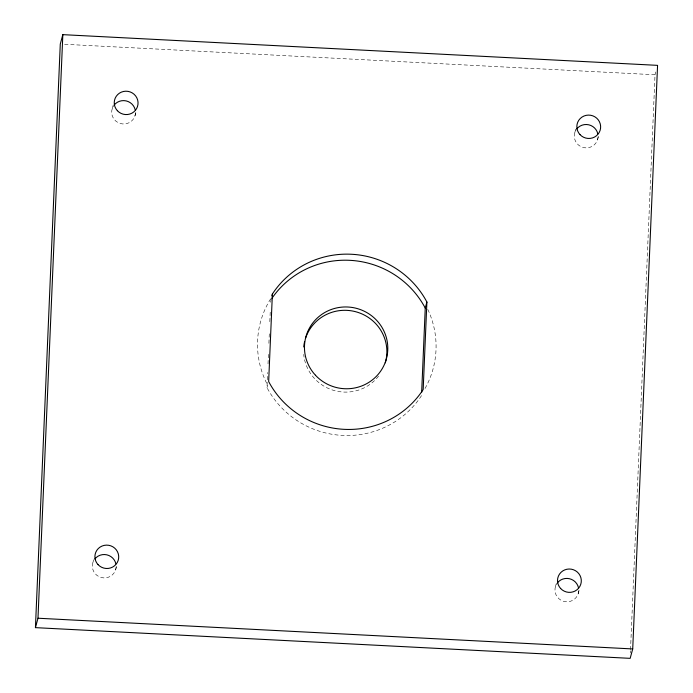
<?xml version="1.0" encoding="UTF-8"?>
<svg xmlns="http://www.w3.org/2000/svg" width="693" height="693" viewBox="0 0 693 693"><rect width="100%" height="100%" fill="white"/><g stroke="black" fill="none" stroke-linecap="round" stroke-linejoin="round"><path stroke-width="0.52" stroke-dasharray="3.46 2.6" d="M421.526 395.616A89.414 87.526 15.2 0 1 267.004 387.638L267.654 372.505M268.018 363.86L268.529 351.975M268.893 343.33L269.404 331.445M269.82 321.717L270.279 310.906M270.642 302.261L271.405 297.652A89.414 87.526 15.2 0 0 267.671 385.187L267.004 387.638M630.387 652.945L630.483 650.788M630.526 649.705L655.015 74.775L655.786 71.951M112.231 108.688L113.254 104.929M134.953 115.913L135.975 112.153M92.897 562.603L93.668 559.779M115.618 569.837L116.641 566.068M574.826 132.58L575.848 128.811M597.548 139.804L598.57 136.045M555.491 586.495L556.254 583.671M578.213 593.719L579.235 589.96M64.614 44.283L655.015 74.775M135.49 112.916A11.92 11.668 15.2 0 1 120.036 123.415A11.92 11.668 15.2 0 1 113.539 105.934M598.076 136.807A11.92 11.668 15.2 0 1 582.622 147.306A11.92 11.668 15.2 0 1 576.134 129.825M427.789 309.373A89.414 87.526 15.2 0 1 424.367 389.639M578.742 590.722A11.92 11.668 15.2 0 1 563.296 601.221A11.92 11.668 15.2 0 1 556.8 583.74M378.551 376.108A41.727 40.844 15.2 0 1 333.818 390.428A41.727 40.844 15.2 0 1 303.716 354.409M116.155 566.831A11.92 11.668 15.2 0 1 101.195 577.486A11.92 11.668 15.2 0 1 93.694 560.732"/><path stroke-width="1.04" d="M35.43 627.641L60.282 44.057L62.838 34.65L657.57 65.359L632.718 648.943L630.162 658.35L35.43 627.641L37.985 618.225L62.838 34.65M272.384 294.04L268.659 381.574A89.414 87.526 15.2 0 0 423.172 389.553L426.897 302.018A89.414 87.526 15.2 0 0 272.384 294.04L271.89 295.842M421.665 392.377L425.251 308.082L426.897 302.018M37.985 618.225L632.718 648.943M303.733 346.933A41.727 40.844 15.2 0 1 304.608 341.64M305.457 338.556A41.727 40.844 15.2 0 1 357.164 312.145A41.727 40.844 15.2 0 1 385.291 362.837M271.89 298.38A89.414 87.526 15.2 0 1 425.251 308.082M576.723 128.993A11.92 11.668 15.2 0 1 597.799 133.766M557.389 582.908A11.92 11.668 15.2 0 1 578.473 587.681M114.128 105.111A11.92 11.668 15.2 0 1 135.213 109.875M94.802 559.026A11.92 11.668 15.2 0 1 115.878 563.79M117.386 110.707A11.92 11.668 15.2 0 0 137.509 106.505A11.92 11.668 15.2 0 0 123.553 91.459A11.92 11.668 15.2 0 0 117.386 110.707M315.462 375.225A41.727 40.844 15.2 0 0 385.897 360.507A41.727 40.844 15.2 0 0 337.041 307.848A41.727 40.844 15.2 0 0 315.462 375.225M579.98 134.598A11.92 11.668 15.2 0 0 600.103 130.397A11.92 11.668 15.2 0 0 586.139 115.35A11.92 11.668 15.2 0 0 579.98 134.598M560.646 588.513A11.92 11.668 15.2 0 0 580.769 584.312A11.92 11.668 15.2 0 0 566.813 569.265A11.92 11.668 15.2 0 0 560.646 588.513M98.051 564.63A11.92 11.668 15.2 0 0 118.174 560.42A11.92 11.668 15.2 0 0 104.219 545.374A11.92 11.668 15.2 0 0 98.051 564.63"/></g></svg>
